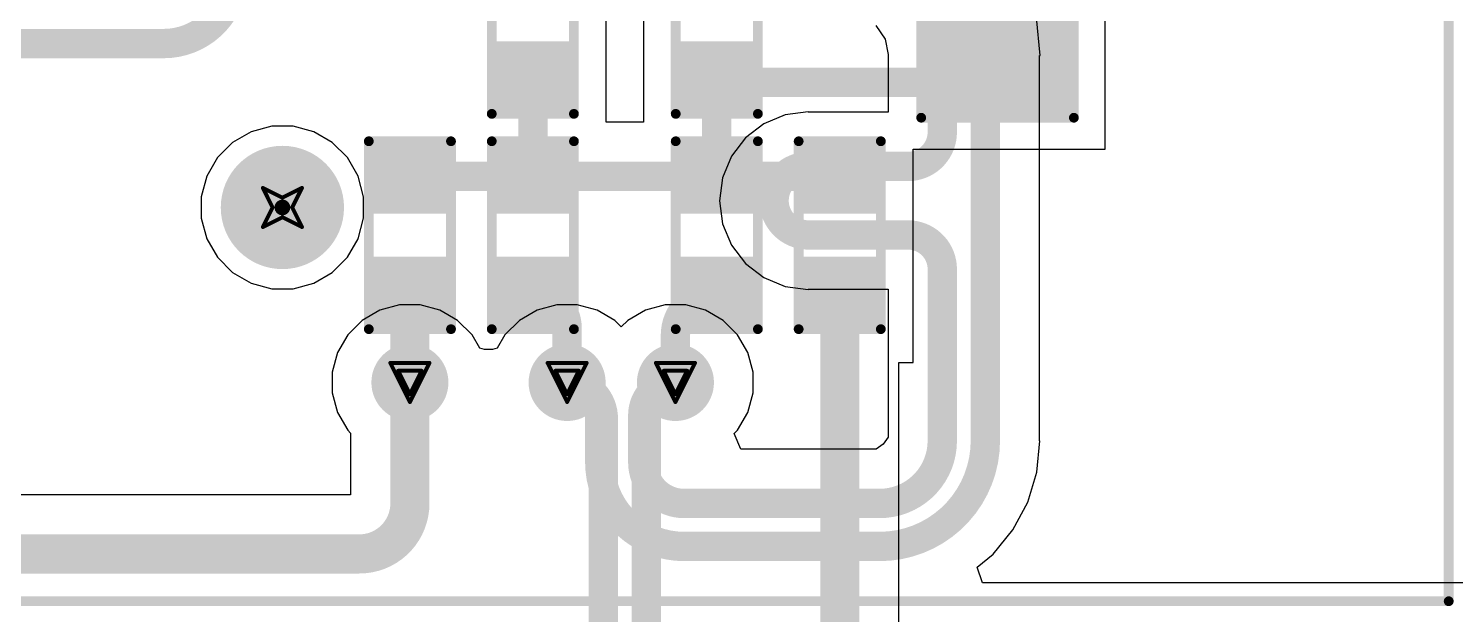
# Model space of a CAD drawing. Header units: inches. Extents: x 0 to 289, y 0 to 168.
# Drawn here: x 76.69 to 95.22, y 57.33 to 64.94 of the extents above; entities that cross this region are included whole.
import ezdxf

# ---------------------------------------------------------------- set-up
doc = ezdxf.new("R2010")
doc.units = ezdxf.units.IN
for name, color, linetype in [('Bottom Layer', 5, 'Continuous'), ('Bottom Overlay', 54, 'Continuous'), ('Bottom Paste', 16, 'Continuous'), ('Bottom Solder', 6, 'Continuous'), ('Drill Drawing', 1, 'Continuous'), ('Pad Holes', 156, 'Continuous'), ('Top Layer', 1, 'Continuous'), ('Top Overlay', 2, 'Continuous'), ('Top Solder', 216, 'Continuous'), ('Via Holes', 16, 'Continuous')]:
    doc.layers.add(name, color=color, linetype=linetype)

# ---------------------------------------------------------------- blocks, each defined once
blk = doc.blocks.new('R___0603_B_22')
at = {"layer": 'Bottom Layer'}
for points in [[(-1.143, -0.4445), (-1.143, 0.4445), (-0.381, 0.4445), (-0.381, -0.4445)], [(0.381, -0.4445), (0.381, 0.4445), (1.143, 0.4445), (1.143, -0.4445)]]:
    blk.add_hatch(color=5, dxfattribs=at).paths.add_polyline_path(points)
at = {"layer": 'Bottom Paste'}
for points in [[(-1.143, -0.4445), (-1.143, 0.4445), (-0.381, 0.4445), (-0.381, -0.4445)], [(0.381, -0.4445), (0.381, 0.4445), (1.143, 0.4445), (1.143, -0.4445)]]:
    blk.add_hatch(color=16, dxfattribs=at).paths.add_polyline_path(points)
at = {"layer": 'Bottom Solder'}
for points in [[(-1.2446, -0.5461), (-1.2446, 0.5461), (-0.2794, 0.5461), (-0.2794, -0.5461)], [(0.2794, -0.5461), (0.2794, 0.5461), (1.2446, 0.5461), (1.2446, -0.5461)]]:
    blk.add_hatch(color=6, dxfattribs=at).paths.add_polyline_path(points)
at = {"layer": 'Bottom Overlay'}
for points in [[(-1.2192, 0.5334, 0.127, 0.127, 0), (-1.2192, -0.5334, 0.127, 0.127, 0)], [(-1.2192, 0.5334, 0.127, 0.127, 0), (1.2192, 0.5334, 0.127, 0.127, 0)], [(1.2192, 0.5334, 0.127, 0.127, 0), (1.2192, -0.5334, 0.127, 0.127, 0)], [(-1.2192, -0.5334, 0.127, 0.127, 0), (1.2192, -0.5334, 0.127, 0.127, 0)]]:
    blk.add_lwpolyline(points, format="xyseb", dxfattribs=at)
for points in [[(-1.25095, 0.5334, 0.0635, 0.0635, 1), (-1.18745, 0.5334, 0.0635, 0.0635, 1)], [(-1.25095, 0.5334, 0.0635, 0.0635, 1), (-1.18745, 0.5334, 0.0635, 0.0635, 1)], [(1.18745, 0.5334, 0.0635, 0.0635, 1), (1.25095, 0.5334, 0.0635, 0.0635, 1)], [(1.18745, 0.5334, 0.0635, 0.0635, 1), (1.25095, 0.5334, 0.0635, 0.0635, 1)], [(-1.25095, -0.5334, 0.0635, 0.0635, 1), (-1.18745, -0.5334, 0.0635, 0.0635, 1)], [(-1.25095, -0.5334, 0.0635, 0.0635, 1), (-1.18745, -0.5334, 0.0635, 0.0635, 1)], [(1.18745, -0.5334, 0.0635, 0.0635, 1), (1.25095, -0.5334, 0.0635, 0.0635, 1)], [(1.18745, -0.5334, 0.0635, 0.0635, 1), (1.25095, -0.5334, 0.0635, 0.0635, 1)]]:
    blk.add_lwpolyline(points, format="xyseb", close=True, dxfattribs=at)
blk = doc.blocks.new('R___0603_B_23')
at = {"layer": 'Bottom Layer'}
for points in [[(-1.143, -0.4445), (-1.143, 0.4445), (-0.381, 0.4445), (-0.381, -0.4445)], [(0.381, -0.4445), (0.381, 0.4445), (1.143, 0.4445), (1.143, -0.4445)]]:
    blk.add_hatch(color=5, dxfattribs=at).paths.add_polyline_path(points)
at = {"layer": 'Bottom Paste'}
for points in [[(-1.143, -0.4445), (-1.143, 0.4445), (-0.381, 0.4445), (-0.381, -0.4445)], [(0.381, -0.4445), (0.381, 0.4445), (1.143, 0.4445), (1.143, -0.4445)]]:
    blk.add_hatch(color=16, dxfattribs=at).paths.add_polyline_path(points)
at = {"layer": 'Bottom Solder'}
for points in [[(-1.2446, -0.5461), (-1.2446, 0.5461), (-0.2794, 0.5461), (-0.2794, -0.5461)], [(0.2794, -0.5461), (0.2794, 0.5461), (1.2446, 0.5461), (1.2446, -0.5461)]]:
    blk.add_hatch(color=6, dxfattribs=at).paths.add_polyline_path(points)
at = {"layer": 'Bottom Overlay'}
for points in [[(-1.2192, -0.5334, 0.127, 0.127, 0), (-1.2192, 0.5334, 0.127, 0.127, 0)], [(1.2192, 0.5334, 0.127, 0.127, 0), (-1.2192, 0.5334, 0.127, 0.127, 0)], [(1.2192, -0.5334, 0.127, 0.127, 0), (1.2192, 0.5334, 0.127, 0.127, 0)], [(1.2192, -0.5334, 0.127, 0.127, 0), (-1.2192, -0.5334, 0.127, 0.127, 0)]]:
    blk.add_lwpolyline(points, format="xyseb", dxfattribs=at)
for points in [[(-1.25095, 0.5334, 0.0635, 0.0635, 1), (-1.18745, 0.5334, 0.0635, 0.0635, 1)], [(-1.25095, 0.5334, 0.0635, 0.0635, 1), (-1.18745, 0.5334, 0.0635, 0.0635, 1)], [(1.18745, 0.5334, 0.0635, 0.0635, 1), (1.25095, 0.5334, 0.0635, 0.0635, 1)], [(1.18745, 0.5334, 0.0635, 0.0635, 1), (1.25095, 0.5334, 0.0635, 0.0635, 1)], [(-1.25095, -0.5334, 0.0635, 0.0635, 1), (-1.18745, -0.5334, 0.0635, 0.0635, 1)], [(-1.25095, -0.5334, 0.0635, 0.0635, 1), (-1.18745, -0.5334, 0.0635, 0.0635, 1)], [(1.18745, -0.5334, 0.0635, 0.0635, 1), (1.25095, -0.5334, 0.0635, 0.0635, 1)], [(1.18745, -0.5334, 0.0635, 0.0635, 1), (1.25095, -0.5334, 0.0635, 0.0635, 1)]]:
    blk.add_lwpolyline(points, format="xyseb", close=True, dxfattribs=at)
blk = doc.blocks.new('R___0603_B_28')
at = {"layer": 'Bottom Layer'}
for points in [[(-1.143, -0.4445), (-1.143, 0.4445), (-0.381, 0.4445), (-0.381, -0.4445)], [(0.381, -0.4445), (0.381, 0.4445), (1.143, 0.4445), (1.143, -0.4445)]]:
    blk.add_hatch(color=5, dxfattribs=at).paths.add_polyline_path(points)
at = {"layer": 'Bottom Paste'}
for points in [[(-1.143, -0.4445), (-1.143, 0.4445), (-0.381, 0.4445), (-0.381, -0.4445)], [(0.381, -0.4445), (0.381, 0.4445), (1.143, 0.4445), (1.143, -0.4445)]]:
    blk.add_hatch(color=16, dxfattribs=at).paths.add_polyline_path(points)
at = {"layer": 'Bottom Solder'}
for points in [[(-1.2446, -0.5461), (-1.2446, 0.5461), (-0.2794, 0.5461), (-0.2794, -0.5461)], [(0.2794, -0.5461), (0.2794, 0.5461), (1.2446, 0.5461), (1.2446, -0.5461)]]:
    blk.add_hatch(color=6, dxfattribs=at).paths.add_polyline_path(points)
at = {"layer": 'Bottom Overlay'}
for points in [[(-1.2192, -0.5334, 0.127, 0.127, 0), (-1.2192, 0.5334, 0.127, 0.127, 0)], [(1.2192, 0.5334, 0.127, 0.127, 0), (-1.2192, 0.5334, 0.127, 0.127, 0)], [(1.2192, -0.5334, 0.127, 0.127, 0), (1.2192, 0.5334, 0.127, 0.127, 0)], [(1.2192, -0.5334, 0.127, 0.127, 0), (-1.2192, -0.5334, 0.127, 0.127, 0)]]:
    blk.add_lwpolyline(points, format="xyseb", dxfattribs=at)
for points in [[(-1.25095, 0.5334, 0.0635, 0.0635, 1), (-1.18745, 0.5334, 0.0635, 0.0635, 1)], [(-1.25095, 0.5334, 0.0635, 0.0635, 1), (-1.18745, 0.5334, 0.0635, 0.0635, 1)], [(1.18745, 0.5334, 0.0635, 0.0635, 1), (1.25095, 0.5334, 0.0635, 0.0635, 1)], [(1.18745, 0.5334, 0.0635, 0.0635, 1), (1.25095, 0.5334, 0.0635, 0.0635, 1)], [(-1.25095, -0.5334, 0.0635, 0.0635, 1), (-1.18745, -0.5334, 0.0635, 0.0635, 1)], [(-1.25095, -0.5334, 0.0635, 0.0635, 1), (-1.18745, -0.5334, 0.0635, 0.0635, 1)], [(1.18745, -0.5334, 0.0635, 0.0635, 1), (1.25095, -0.5334, 0.0635, 0.0635, 1)], [(1.18745, -0.5334, 0.0635, 0.0635, 1), (1.25095, -0.5334, 0.0635, 0.0635, 1)]]:
    blk.add_lwpolyline(points, format="xyseb", close=True, dxfattribs=at)
blk = doc.blocks.new('R___0603_B_40')
at = {"layer": 'Bottom Layer'}
for points in [[(-1.143, -0.4445), (-1.143, 0.4445), (-0.381, 0.4445), (-0.381, -0.4445)], [(0.381, -0.4445), (0.381, 0.4445), (1.143, 0.4445), (1.143, -0.4445)]]:
    blk.add_hatch(color=5, dxfattribs=at).paths.add_polyline_path(points)
at = {"layer": 'Bottom Paste'}
for points in [[(-1.143, -0.4445), (-1.143, 0.4445), (-0.381, 0.4445), (-0.381, -0.4445)], [(0.381, -0.4445), (0.381, 0.4445), (1.143, 0.4445), (1.143, -0.4445)]]:
    blk.add_hatch(color=16, dxfattribs=at).paths.add_polyline_path(points)
at = {"layer": 'Bottom Solder'}
for points in [[(-1.2446, -0.5461), (-1.2446, 0.5461), (-0.2794, 0.5461), (-0.2794, -0.5461)], [(0.2794, -0.5461), (0.2794, 0.5461), (1.2446, 0.5461), (1.2446, -0.5461)]]:
    blk.add_hatch(color=6, dxfattribs=at).paths.add_polyline_path(points)
at = {"layer": 'Bottom Overlay'}
for points in [[(1.2192, 0.5334, 0.127, 0.127, 0), (-1.2192, 0.5334, 0.127, 0.127, 0)], [(-1.2192, -0.5334, 0.127, 0.127, 0), (-1.2192, 0.5334, 0.127, 0.127, 0)], [(1.2192, -0.5334, 0.127, 0.127, 0), (1.2192, 0.5334, 0.127, 0.127, 0)], [(1.2192, -0.5334, 0.127, 0.127, 0), (-1.2192, -0.5334, 0.127, 0.127, 0)]]:
    blk.add_lwpolyline(points, format="xyseb", dxfattribs=at)
for points in [[(-1.25095, 0.5334, 0.0635, 0.0635, 1), (-1.18745, 0.5334, 0.0635, 0.0635, 1)], [(-1.25095, 0.5334, 0.0635, 0.0635, 1), (-1.18745, 0.5334, 0.0635, 0.0635, 1)], [(1.18745, 0.5334, 0.0635, 0.0635, 1), (1.25095, 0.5334, 0.0635, 0.0635, 1)], [(1.18745, 0.5334, 0.0635, 0.0635, 1), (1.25095, 0.5334, 0.0635, 0.0635, 1)], [(-1.25095, -0.5334, 0.0635, 0.0635, 1), (-1.18745, -0.5334, 0.0635, 0.0635, 1)], [(-1.25095, -0.5334, 0.0635, 0.0635, 1), (-1.18745, -0.5334, 0.0635, 0.0635, 1)], [(1.18745, -0.5334, 0.0635, 0.0635, 1), (1.25095, -0.5334, 0.0635, 0.0635, 1)], [(1.18745, -0.5334, 0.0635, 0.0635, 1), (1.25095, -0.5334, 0.0635, 0.0635, 1)]]:
    blk.add_lwpolyline(points, format="xyseb", close=True, dxfattribs=at)
blk = doc.blocks.new('R___0603_B_42')
at = {"layer": 'Bottom Layer'}
for points in [[(-1.143, -0.4445), (-1.143, 0.4445), (-0.381, 0.4445), (-0.381, -0.4445)], [(0.381, -0.4445), (0.381, 0.4445), (1.143, 0.4445), (1.143, -0.4445)]]:
    blk.add_hatch(color=5, dxfattribs=at).paths.add_polyline_path(points)
at = {"layer": 'Bottom Paste'}
for points in [[(-1.143, -0.4445), (-1.143, 0.4445), (-0.381, 0.4445), (-0.381, -0.4445)], [(0.381, -0.4445), (0.381, 0.4445), (1.143, 0.4445), (1.143, -0.4445)]]:
    blk.add_hatch(color=16, dxfattribs=at).paths.add_polyline_path(points)
at = {"layer": 'Bottom Solder'}
for points in [[(-1.2446, -0.5461), (-1.2446, 0.5461), (-0.2794, 0.5461), (-0.2794, -0.5461)], [(0.2794, -0.5461), (0.2794, 0.5461), (1.2446, 0.5461), (1.2446, -0.5461)]]:
    blk.add_hatch(color=6, dxfattribs=at).paths.add_polyline_path(points)
at = {"layer": 'Bottom Overlay'}
for points in [[(1.2192, 0.5334, 0.127, 0.127, 0), (-1.2192, 0.5334, 0.127, 0.127, 0)], [(-1.2192, -0.5334, 0.127, 0.127, 0), (-1.2192, 0.5334, 0.127, 0.127, 0)], [(1.2192, -0.5334, 0.127, 0.127, 0), (1.2192, 0.5334, 0.127, 0.127, 0)], [(1.2192, -0.5334, 0.127, 0.127, 0), (-1.2192, -0.5334, 0.127, 0.127, 0)]]:
    blk.add_lwpolyline(points, format="xyseb", dxfattribs=at)
for points in [[(-1.25095, 0.5334, 0.0635, 0.0635, 1), (-1.18745, 0.5334, 0.0635, 0.0635, 1)], [(-1.25095, 0.5334, 0.0635, 0.0635, 1), (-1.18745, 0.5334, 0.0635, 0.0635, 1)], [(1.18745, 0.5334, 0.0635, 0.0635, 1), (1.25095, 0.5334, 0.0635, 0.0635, 1)], [(1.18745, 0.5334, 0.0635, 0.0635, 1), (1.25095, 0.5334, 0.0635, 0.0635, 1)], [(-1.25095, -0.5334, 0.0635, 0.0635, 1), (-1.18745, -0.5334, 0.0635, 0.0635, 1)], [(-1.25095, -0.5334, 0.0635, 0.0635, 1), (-1.18745, -0.5334, 0.0635, 0.0635, 1)], [(1.18745, -0.5334, 0.0635, 0.0635, 1), (1.25095, -0.5334, 0.0635, 0.0635, 1)], [(1.18745, -0.5334, 0.0635, 0.0635, 1), (1.25095, -0.5334, 0.0635, 0.0635, 1)]]:
    blk.add_lwpolyline(points, format="xyseb", close=True, dxfattribs=at)
blk = doc.blocks.new('R___0603_B_45')
at = {"layer": 'Bottom Layer'}
for points in [[(-1.143, -0.4445), (-1.143, 0.4445), (-0.381, 0.4445), (-0.381, -0.4445)], [(0.381, -0.4445), (0.381, 0.4445), (1.143, 0.4445), (1.143, -0.4445)]]:
    blk.add_hatch(color=5, dxfattribs=at).paths.add_polyline_path(points)
at = {"layer": 'Bottom Paste'}
for points in [[(-1.143, -0.4445), (-1.143, 0.4445), (-0.381, 0.4445), (-0.381, -0.4445)], [(0.381, -0.4445), (0.381, 0.4445), (1.143, 0.4445), (1.143, -0.4445)]]:
    blk.add_hatch(color=16, dxfattribs=at).paths.add_polyline_path(points)
at = {"layer": 'Bottom Solder'}
for points in [[(-1.2446, -0.5461), (-1.2446, 0.5461), (-0.2794, 0.5461), (-0.2794, -0.5461)], [(0.2794, -0.5461), (0.2794, 0.5461), (1.2446, 0.5461), (1.2446, -0.5461)]]:
    blk.add_hatch(color=6, dxfattribs=at).paths.add_polyline_path(points)
at = {"layer": 'Bottom Overlay'}
for points in [[(1.2192, 0.5334, 0.127, 0.127, 0), (-1.2192, 0.5334, 0.127, 0.127, 0)], [(-1.2192, -0.5334, 0.127, 0.127, 0), (-1.2192, 0.5334, 0.127, 0.127, 0)], [(1.2192, -0.5334, 0.127, 0.127, 0), (1.2192, 0.5334, 0.127, 0.127, 0)], [(1.2192, -0.5334, 0.127, 0.127, 0), (-1.2192, -0.5334, 0.127, 0.127, 0)]]:
    blk.add_lwpolyline(points, format="xyseb", dxfattribs=at)
for points in [[(-1.25095, 0.5334, 0.0635, 0.0635, 1), (-1.18745, 0.5334, 0.0635, 0.0635, 1)], [(-1.25095, 0.5334, 0.0635, 0.0635, 1), (-1.18745, 0.5334, 0.0635, 0.0635, 1)], [(1.18745, 0.5334, 0.0635, 0.0635, 1), (1.25095, 0.5334, 0.0635, 0.0635, 1)], [(1.18745, 0.5334, 0.0635, 0.0635, 1), (1.25095, 0.5334, 0.0635, 0.0635, 1)], [(-1.25095, -0.5334, 0.0635, 0.0635, 1), (-1.18745, -0.5334, 0.0635, 0.0635, 1)], [(-1.25095, -0.5334, 0.0635, 0.0635, 1), (-1.18745, -0.5334, 0.0635, 0.0635, 1)], [(1.18745, -0.5334, 0.0635, 0.0635, 1), (1.25095, -0.5334, 0.0635, 0.0635, 1)], [(1.18745, -0.5334, 0.0635, 0.0635, 1), (1.25095, -0.5334, 0.0635, 0.0635, 1)]]:
    blk.add_lwpolyline(points, format="xyseb", close=True, dxfattribs=at)
blk = doc.blocks.new('NE8FBV_C5_LED_56')
at = {"layer": 'Bottom Solder'}
h = blk.add_hatch(color=6, dxfattribs=at)
edge = h.paths.add_edge_path()
edge.add_arc((-2.23, -11.52), 0.102, 0, 360)
at = {"layer": 'Pad Holes'}
h = blk.add_hatch(color=7, dxfattribs=at)
edge = h.paths.add_edge_path()
edge.add_arc((-2.23, -11.52), 0.8, 0, 360)
at = {"layer": 'Top Solder'}
h = blk.add_hatch(color=216, dxfattribs=at)
edge = h.paths.add_edge_path()
edge.add_arc((-2.23, -11.52), 0.102, 0, 360)
at = {"layer": 'Top Overlay'}
for points in [[(12.91, -16.63, 0.127, 0.127, 0), (12.91, 14.021, 0.127, 0.127, 0)], [(-12.19, -16.63, 0.127, 0.127, 0), (12.91, -16.63, 0.127, 0.127, 0)]]:
    blk.add_lwpolyline(points, format="xyseb", dxfattribs=at)
blk.add_lwpolyline([(12.878, -16.63, 0.0635, 0.0635, 1), (12.942, -16.63, 0.0635, 0.0635, 1)], format="xyseb", close=True, dxfattribs=at)
blk.add_lwpolyline([(12.878, -16.63, 0.0635, 0.0635, 1), (12.942, -16.63, 0.0635, 0.0635, 1)], format="xyseb", close=True, dxfattribs=at)
blk = doc.blocks.new('C___1206_B_62')
at = {"layer": 'Bottom Layer'}
for points in [[(-2.032, 0.889), (-0.508, 0.889), (-0.508, -0.889), (-2.032, -0.889)], [(0.508, 0.889), (2.032, 0.889), (2.032, -0.889), (0.508, -0.889)]]:
    blk.add_hatch(color=5, dxfattribs=at).paths.add_polyline_path(points)
at = {"layer": 'Bottom Paste'}
for points in [[(-2.032, 0.889), (-0.508, 0.889), (-0.508, -0.889), (-2.032, -0.889)], [(0.508, 0.889), (2.032, 0.889), (2.032, -0.889), (0.508, -0.889)]]:
    blk.add_hatch(color=16, dxfattribs=at).paths.add_polyline_path(points)
at = {"layer": 'Bottom Solder'}
for points in [[(-2.134, 0.991), (-0.406, 0.991), (-0.406, -0.991), (-2.134, -0.991)], [(0.406, 0.991), (2.134, 0.991), (2.134, -0.991), (0.406, -0.991)]]:
    blk.add_hatch(color=6, dxfattribs=at).paths.add_polyline_path(points)
at = {"layer": 'Bottom Overlay'}
for points in [[(-0.61, 0.991, 0.127, 0.127, 0), (-2.134, 0.991, 0.127, 0.127, 0)], [(-2.134, -0.991, 0.127, 0.127, 0), (-2.134, 0.991, 0.127, 0.127, 0)], [(2.134, 0.991, 0.127, 0.127, 0), (0.61, 0.991, 0.127, 0.127, 0)], [(2.134, -0.991, 0.127, 0.127, 0), (2.134, 0.991, 0.127, 0.127, 0)], [(-0.61, -0.991, 0.127, 0.127, 0), (-2.134, -0.991, 0.127, 0.127, 0)], [(2.134, -0.991, 0.127, 0.127, 0), (0.61, -0.991, 0.127, 0.127, 0)]]:
    blk.add_lwpolyline(points, format="xyseb", dxfattribs=at)
for points in [[(-2.165, 0.991, 0.0635, 0.0635, 1), (-2.102, 0.991, 0.0635, 0.0635, 1)], [(-2.165, 0.991, 0.0635, 0.0635, 1), (-2.102, 0.991, 0.0635, 0.0635, 1)], [(-0.641, 0.991, 0.0635, 0.0635, 1), (-0.578, 0.991, 0.0635, 0.0635, 1)], [(0.578, 0.991, 0.0635, 0.0635, 1), (0.641, 0.991, 0.0635, 0.0635, 1)], [(2.102, 0.991, 0.0635, 0.0635, 1), (2.165, 0.991, 0.0635, 0.0635, 1)], [(2.102, 0.991, 0.0635, 0.0635, 1), (2.165, 0.991, 0.0635, 0.0635, 1)], [(-2.165, -0.991, 0.0635, 0.0635, 1), (-2.102, -0.991, 0.0635, 0.0635, 1)], [(-2.165, -0.991, 0.0635, 0.0635, 1), (-2.102, -0.991, 0.0635, 0.0635, 1)], [(-0.641, -0.991, 0.0635, 0.0635, 1), (-0.578, -0.991, 0.0635, 0.0635, 1)], [(0.578, -0.991, 0.0635, 0.0635, 1), (0.641, -0.991, 0.0635, 0.0635, 1)], [(2.102, -0.991, 0.0635, 0.0635, 1), (2.165, -0.991, 0.0635, 0.0635, 1)], [(2.102, -0.991, 0.0635, 0.0635, 1), (2.165, -0.991, 0.0635, 0.0635, 1)]]:
    blk.add_lwpolyline(points, format="xyseb", close=True, dxfattribs=at)

msp = doc.modelspace()

# ---------------------------------------------------------------- hatches: boundary and pattern name
at = {"layer": 'Bottom Layer'}
h = msp.add_hatch(color=5, dxfattribs=at)
edge = h.paths.add_edge_path()
edge.add_arc((81.645, 60.344), 0.5, 0, 360)
h = msp.add_hatch(color=5, dxfattribs=at)
edge = h.paths.add_edge_path()
edge.add_arc((83.686, 60.344), 0.5, 0, 360)
h = msp.add_hatch(color=5, dxfattribs=at)
edge = h.paths.add_edge_path()
edge.add_arc((85.092, 60.344), 0.5, 0, 360)
at = {"layer": 'Top Layer'}
h = msp.add_hatch(color=1, dxfattribs=at)
edge = h.paths.add_edge_path()
edge.add_arc((81.645, 60.344), 0.5, 0, 360)
h = msp.add_hatch(color=1, dxfattribs=at)
edge = h.paths.add_edge_path()
edge.add_arc((83.686, 60.344), 0.5, 0, 360)
h = msp.add_hatch(color=1, dxfattribs=at)
edge = h.paths.add_edge_path()
edge.add_arc((85.092, 60.344), 0.5, 0, 360)
at = {"layer": 'Via Holes'}
h = msp.add_hatch(color=7, dxfattribs=at)
edge = h.paths.add_edge_path()
edge.add_arc((81.645, 60.344), 0.3, 0, 360)
h = msp.add_hatch(color=7, dxfattribs=at)
edge = h.paths.add_edge_path()
edge.add_arc((83.686, 60.344), 0.3, 0, 360)
h = msp.add_hatch(color=7, dxfattribs=at)
edge = h.paths.add_edge_path()
edge.add_arc((85.092, 60.344), 0.3, 0, 360)

# ---------------------------------------------------------------- linework, layer by layer
at = {"layer": 'Bottom Layer'}
for p, q in [((84.194, 64.922), (84.194, 66.218)), ((84.676, 66.218), (84.676, 64.922)), ((90.67, 63.373), (90.67, 65.913)), ((84.194, 63.722), (84.194, 64.922)), ((84.676, 64.922), (84.676, 63.722)), ((84.676, 63.722), (84.194, 63.722)), ((88.177, 62.128), (88.177, 63.373)), ((88.177, 63.373), (90.67, 63.373)), ((88.177, 60.604), (88.177, 62.128)), ((87.994, 54), (87.994, 60.604)), ((87.994, 60.604), (88.177, 60.604))]:
    msp.add_line(p, q, dxfattribs=at)
for points in [[(79.355, 65.647, 0.381, 0.381, -0.414214), (78.45, 64.742, 0.381, 0.381, 0)], [(64.114, 64.742, 0.381, 0.381, 0), (78.45, 64.742, 0.381, 0.381, 0)], [(88.773, 64.643, 0.381, 0.381, -0.414214), (88.367, 64.237, 0.381, 0.381, 0)], [(83.241, 63.017, 0.381, 0.381, 0), (83.241, 64.237, 0.381, 0.381, 0)], [(85.629, 64.237, 0.381, 0.381, 0), (88.367, 64.237, 0.381, 0.381, 0)], [(85.629, 63.017, 0.381, 0.381, 0), (85.629, 64.237, 0.381, 0.381, 0)], [(81.895, 63.017, 0.381, 0.381, 0), (83.241, 63.017, 0.381, 0.381, 0)], [(83.241, 63.017, 0.381, 0.381, 0), (85.629, 63.017, 0.381, 0.381, 0)], [(85.629, 63.017, 0.381, 0.381, 0), (86.975, 63.017, 0.381, 0.381, 0)], [(81.645, 60.344, 0.508, 0.508, 0), (81.645, 61.493, 0.508, 0.508, 0)], [(83.241, 61.493, 0.381, 0.381, -0.038909), (83.31, 61.488, 0.381, 0.381, 0)], [(85.092, 60.957, 0.381, 0.381, -0.414214), (85.629, 61.493, 0.381, 0.381, 0)], [(87.225, 54, 0.508, 0.508, 0), (87.225, 61.493, 0.508, 0.508, 0)], [(83.31, 61.488, 0.381, 0.381, -0.369352), (83.686, 61.049, 0.381, 0.381, 0)], [(83.686, 60.344, 0.381, 0.381, 0), (83.686, 61.049, 0.381, 0.381, 0)], [(85.092, 60.344, 0.381, 0.381, 0), (85.092, 60.957, 0.381, 0.381, 0)], [(83.686, 60.344, 0.381, 0.381, -0.414214), (84.156, 59.874, 0.381, 0.381, 0)], [(84.714, 59.966, 0.381, 0.381, -0.414214), (85.092, 60.344, 0.381, 0.381, 0)], [(84.156, 55.417, 0.381, 0.381, 0), (84.156, 59.874, 0.381, 0.381, 0)], [(84.714, 55.402, 0.381, 0.381, 0), (84.714, 59.966, 0.381, 0.381, 0)]]:
    msp.add_lwpolyline(points, format="xyseb", dxfattribs=at)
for points in [[(78.354, 64.742, 0.191, 0.191, 1), (78.545, 64.742, 0.191, 0.191, 1)], [(78.354, 64.742, 0.191, 0.191, 1), (78.545, 64.742, 0.191, 0.191, 1)], [(88.678, 64.643, 0.191, 0.191, 1), (88.868, 64.643, 0.191, 0.191, 1)], [(83.146, 64.237, 0.191, 0.191, 1), (83.336, 64.237, 0.191, 0.191, 1)], [(85.534, 64.237, 0.191, 0.191, 1), (85.724, 64.237, 0.191, 0.191, 1)], [(85.534, 64.237, 0.191, 0.191, 1), (85.724, 64.237, 0.191, 0.191, 1)], [(88.271, 64.237, 0.191, 0.191, 1), (88.462, 64.237, 0.191, 0.191, 1)], [(88.271, 64.237, 0.191, 0.191, 1), (88.462, 64.237, 0.191, 0.191, 1)], [(81.8, 63.017, 0.191, 0.191, 1), (81.99, 63.017, 0.191, 0.191, 1)], [(83.146, 63.017, 0.191, 0.191, 1), (83.336, 63.017, 0.191, 0.191, 1)], [(83.146, 63.017, 0.191, 0.191, 1), (83.336, 63.017, 0.191, 0.191, 1)], [(83.146, 63.017, 0.191, 0.191, 1), (83.336, 63.017, 0.191, 0.191, 1)], [(85.534, 63.017, 0.191, 0.191, 1), (85.724, 63.017, 0.191, 0.191, 1)], [(85.534, 63.017, 0.191, 0.191, 1), (85.724, 63.017, 0.191, 0.191, 1)], [(85.534, 63.017, 0.191, 0.191, 1), (85.724, 63.017, 0.191, 0.191, 1)], [(86.88, 63.017, 0.191, 0.191, 1), (87.07, 63.017, 0.191, 0.191, 1)], [(81.518, 61.493, 0.254, 0.254, 1), (81.772, 61.493, 0.254, 0.254, 1)], [(83.146, 61.493, 0.191, 0.191, 1), (83.336, 61.493, 0.191, 0.191, 1)], [(85.534, 61.493, 0.191, 0.191, 1), (85.724, 61.493, 0.191, 0.191, 1)], [(87.098, 61.493, 0.254, 0.254, 1), (87.352, 61.493, 0.254, 0.254, 1)], [(83.215, 61.488, 0.191, 0.191, 1), (83.405, 61.488, 0.191, 0.191, 1)], [(83.215, 61.488, 0.191, 0.191, 1), (83.405, 61.488, 0.191, 0.191, 1)], [(83.59, 61.049, 0.191, 0.191, 1), (83.781, 61.049, 0.191, 0.191, 1)], [(83.59, 61.049, 0.191, 0.191, 1), (83.781, 61.049, 0.191, 0.191, 1)], [(84.997, 60.957, 0.191, 0.191, 1), (85.187, 60.957, 0.191, 0.191, 1)], [(84.997, 60.957, 0.191, 0.191, 1), (85.187, 60.957, 0.191, 0.191, 1)], [(81.518, 60.344, 0.254, 0.254, 1), (81.772, 60.344, 0.254, 0.254, 1)], [(83.59, 60.344, 0.191, 0.191, 1), (83.781, 60.344, 0.191, 0.191, 1)], [(83.59, 60.344, 0.191, 0.191, 1), (83.781, 60.344, 0.191, 0.191, 1)], [(84.997, 60.344, 0.191, 0.191, 1), (85.187, 60.344, 0.191, 0.191, 1)], [(84.997, 60.344, 0.191, 0.191, 1), (85.187, 60.344, 0.191, 0.191, 1)], [(84.06, 59.874, 0.191, 0.191, 1), (84.251, 59.874, 0.191, 0.191, 1)], [(84.06, 59.874, 0.191, 0.191, 1), (84.251, 59.874, 0.191, 0.191, 1)], [(84.619, 59.966, 0.191, 0.191, 1), (84.81, 59.966, 0.191, 0.191, 1)], [(84.619, 59.966, 0.191, 0.191, 1), (84.81, 59.966, 0.191, 0.191, 1)]]:
    msp.add_lwpolyline(points, format="xyseb", close=True, dxfattribs=at)
at = {"layer": 'Drill Drawing'}
for points in [[(79.736, 62.869, 0.0508, 0.0508, 0), (79.99, 62.742, 0.0508, 0.0508, 0)], [(79.736, 62.869, 0.0508, 0.0508, 0), (79.863, 62.615, 0.0508, 0.0508, 0)], [(79.99, 62.742, 0.0508, 0.0508, 0), (80.244, 62.869, 0.0508, 0.0508, 0)], [(80.117, 62.615, 0.0508, 0.0508, 0), (80.244, 62.869, 0.0508, 0.0508, 0)], [(79.736, 62.361, 0.0508, 0.0508, 0), (79.863, 62.615, 0.0508, 0.0508, 0)], [(80.117, 62.615, 0.0508, 0.0508, 0), (80.244, 62.361, 0.0508, 0.0508, 0)], [(79.736, 62.361, 0.0508, 0.0508, 0), (79.99, 62.488, 0.0508, 0.0508, 0)], [(79.99, 62.488, 0.0508, 0.0508, 0), (80.244, 62.361, 0.0508, 0.0508, 0)], [(81.391, 60.598, 0.0508, 0.0508, 0), (81.899, 60.598, 0.0508, 0.0508, 0)], [(81.391, 60.598, 0.0508, 0.0508, 0), (81.645, 60.09, 0.0508, 0.0508, 0)], [(81.645, 60.09, 0.0508, 0.0508, 0), (81.899, 60.598, 0.0508, 0.0508, 0)], [(83.432, 60.598, 0.0508, 0.0508, 0), (83.94, 60.598, 0.0508, 0.0508, 0)], [(83.432, 60.598, 0.0508, 0.0508, 0), (83.686, 60.09, 0.0508, 0.0508, 0)], [(83.686, 60.09, 0.0508, 0.0508, 0), (83.94, 60.598, 0.0508, 0.0508, 0)], [(84.838, 60.598, 0.0508, 0.0508, 0), (85.346, 60.598, 0.0508, 0.0508, 0)], [(84.838, 60.598, 0.0508, 0.0508, 0), (85.092, 60.09, 0.0508, 0.0508, 0)], [(85.092, 60.09, 0.0508, 0.0508, 0), (85.346, 60.598, 0.0508, 0.0508, 0)], [(81.493, 60.496, 0.0508, 0.0508, 0), (81.797, 60.496, 0.0508, 0.0508, 0)], [(81.493, 60.496, 0.0508, 0.0508, 0), (81.645, 60.191, 0.0508, 0.0508, 0)], [(81.645, 60.191, 0.0508, 0.0508, 0), (81.797, 60.496, 0.0508, 0.0508, 0)], [(83.533, 60.496, 0.0508, 0.0508, 0), (83.838, 60.496, 0.0508, 0.0508, 0)], [(83.533, 60.496, 0.0508, 0.0508, 0), (83.686, 60.191, 0.0508, 0.0508, 0)], [(83.686, 60.191, 0.0508, 0.0508, 0), (83.838, 60.496, 0.0508, 0.0508, 0)], [(84.94, 60.496, 0.0508, 0.0508, 0), (85.245, 60.496, 0.0508, 0.0508, 0)], [(84.94, 60.496, 0.0508, 0.0508, 0), (85.092, 60.191, 0.0508, 0.0508, 0)], [(85.092, 60.191, 0.0508, 0.0508, 0), (85.245, 60.496, 0.0508, 0.0508, 0)]]:
    msp.add_lwpolyline(points, format="xyseb", dxfattribs=at)
for points in [[(79.723, 62.869, 0.0254, 0.0254, 1), (79.749, 62.869, 0.0254, 0.0254, 1)], [(79.723, 62.869, 0.0254, 0.0254, 1), (79.749, 62.869, 0.0254, 0.0254, 1)], [(80.231, 62.869, 0.0254, 0.0254, 1), (80.257, 62.869, 0.0254, 0.0254, 1)], [(80.231, 62.869, 0.0254, 0.0254, 1), (80.257, 62.869, 0.0254, 0.0254, 1)], [(79.85, 62.615, 0.0254, 0.0254, 1), (79.876, 62.615, 0.0254, 0.0254, 1)], [(79.85, 62.615, 0.0254, 0.0254, 1), (79.876, 62.615, 0.0254, 0.0254, 1)], [(79.977, 62.742, 0.0254, 0.0254, 1), (80.003, 62.742, 0.0254, 0.0254, 1)], [(79.977, 62.742, 0.0254, 0.0254, 1), (80.003, 62.742, 0.0254, 0.0254, 1)], [(80.104, 62.615, 0.0254, 0.0254, 1), (80.13, 62.615, 0.0254, 0.0254, 1)], [(80.104, 62.615, 0.0254, 0.0254, 1), (80.13, 62.615, 0.0254, 0.0254, 1)], [(79.977, 62.488, 0.0254, 0.0254, 1), (80.003, 62.488, 0.0254, 0.0254, 1)], [(79.977, 62.488, 0.0254, 0.0254, 1), (80.003, 62.488, 0.0254, 0.0254, 1)], [(79.723, 62.361, 0.0254, 0.0254, 1), (79.749, 62.361, 0.0254, 0.0254, 1)], [(79.723, 62.361, 0.0254, 0.0254, 1), (79.749, 62.361, 0.0254, 0.0254, 1)], [(80.231, 62.361, 0.0254, 0.0254, 1), (80.257, 62.361, 0.0254, 0.0254, 1)], [(80.231, 62.361, 0.0254, 0.0254, 1), (80.257, 62.361, 0.0254, 0.0254, 1)], [(81.378, 60.598, 0.0254, 0.0254, 1), (81.404, 60.598, 0.0254, 0.0254, 1)], [(81.378, 60.598, 0.0254, 0.0254, 1), (81.404, 60.598, 0.0254, 0.0254, 1)], [(81.886, 60.598, 0.0254, 0.0254, 1), (81.912, 60.598, 0.0254, 0.0254, 1)], [(81.886, 60.598, 0.0254, 0.0254, 1), (81.912, 60.598, 0.0254, 0.0254, 1)], [(83.419, 60.598, 0.0254, 0.0254, 1), (83.444, 60.598, 0.0254, 0.0254, 1)], [(83.419, 60.598, 0.0254, 0.0254, 1), (83.444, 60.598, 0.0254, 0.0254, 1)], [(83.927, 60.598, 0.0254, 0.0254, 1), (83.952, 60.598, 0.0254, 0.0254, 1)], [(83.927, 60.598, 0.0254, 0.0254, 1), (83.952, 60.598, 0.0254, 0.0254, 1)], [(84.825, 60.598, 0.0254, 0.0254, 1), (84.851, 60.598, 0.0254, 0.0254, 1)], [(84.825, 60.598, 0.0254, 0.0254, 1), (84.851, 60.598, 0.0254, 0.0254, 1)], [(85.333, 60.598, 0.0254, 0.0254, 1), (85.359, 60.598, 0.0254, 0.0254, 1)], [(85.333, 60.598, 0.0254, 0.0254, 1), (85.359, 60.598, 0.0254, 0.0254, 1)], [(81.48, 60.496, 0.0254, 0.0254, 1), (81.505, 60.496, 0.0254, 0.0254, 1)], [(81.48, 60.496, 0.0254, 0.0254, 1), (81.505, 60.496, 0.0254, 0.0254, 1)], [(81.785, 60.496, 0.0254, 0.0254, 1), (81.81, 60.496, 0.0254, 0.0254, 1)], [(81.785, 60.496, 0.0254, 0.0254, 1), (81.81, 60.496, 0.0254, 0.0254, 1)], [(83.521, 60.496, 0.0254, 0.0254, 1), (83.546, 60.496, 0.0254, 0.0254, 1)], [(83.521, 60.496, 0.0254, 0.0254, 1), (83.546, 60.496, 0.0254, 0.0254, 1)], [(83.825, 60.496, 0.0254, 0.0254, 1), (83.851, 60.496, 0.0254, 0.0254, 1)], [(83.825, 60.496, 0.0254, 0.0254, 1), (83.851, 60.496, 0.0254, 0.0254, 1)], [(84.927, 60.496, 0.0254, 0.0254, 1), (84.952, 60.496, 0.0254, 0.0254, 1)], [(84.927, 60.496, 0.0254, 0.0254, 1), (84.952, 60.496, 0.0254, 0.0254, 1)], [(85.232, 60.496, 0.0254, 0.0254, 1), (85.257, 60.496, 0.0254, 0.0254, 1)], [(85.232, 60.496, 0.0254, 0.0254, 1), (85.257, 60.496, 0.0254, 0.0254, 1)], [(81.632, 60.191, 0.0254, 0.0254, 1), (81.658, 60.191, 0.0254, 0.0254, 1)], [(81.632, 60.191, 0.0254, 0.0254, 1), (81.658, 60.191, 0.0254, 0.0254, 1)], [(83.673, 60.191, 0.0254, 0.0254, 1), (83.698, 60.191, 0.0254, 0.0254, 1)], [(83.673, 60.191, 0.0254, 0.0254, 1), (83.698, 60.191, 0.0254, 0.0254, 1)], [(85.079, 60.191, 0.0254, 0.0254, 1), (85.105, 60.191, 0.0254, 0.0254, 1)], [(85.079, 60.191, 0.0254, 0.0254, 1), (85.105, 60.191, 0.0254, 0.0254, 1)], [(81.632, 60.09, 0.0254, 0.0254, 1), (81.658, 60.09, 0.0254, 0.0254, 1)], [(81.632, 60.09, 0.0254, 0.0254, 1), (81.658, 60.09, 0.0254, 0.0254, 1)], [(83.673, 60.09, 0.0254, 0.0254, 1), (83.698, 60.09, 0.0254, 0.0254, 1)], [(83.673, 60.09, 0.0254, 0.0254, 1), (83.698, 60.09, 0.0254, 0.0254, 1)], [(85.079, 60.09, 0.0254, 0.0254, 1), (85.105, 60.09, 0.0254, 0.0254, 1)], [(85.079, 60.09, 0.0254, 0.0254, 1), (85.105, 60.09, 0.0254, 0.0254, 1)]]:
    msp.add_lwpolyline(points, format="xyseb", close=True, dxfattribs=at)
at = {"layer": 'Top Layer'}
for p, q in [((89.826, 64.587), (89.777, 65.078)), ((87.695, 64.975), (87.814, 64.797)), ((87.814, 64.797), (87.853, 64.599)), ((87.853, 64.599), (87.852, 64.587)), ((87.852, 64.587), (87.852, 63.852)), ((89.82, 59.587), (89.82, 64.587)), ((89.82, 64.587), (89.826, 64.587)), ((86.518, 63.816), (86.24, 63.701)), ((86.817, 63.856), (86.518, 63.816)), ((86.817, 63.852), (86.817, 63.856)), ((87.852, 63.852), (86.817, 63.852)), ((79.583, 63.597), (79.343, 63.458)), ((79.851, 63.669), (79.583, 63.597)), ((80.129, 63.669), (79.851, 63.669)), ((80.397, 63.597), (80.129, 63.669)), ((80.637, 63.458), (80.397, 63.597)), ((86.24, 63.701), (86.001, 63.518)), ((79.343, 63.458), (79.147, 63.262)), ((80.833, 63.262), (80.637, 63.458)), ((86.001, 63.518), (85.818, 63.279)), ((79.147, 63.262), (79.008, 63.022)), ((80.972, 63.022), (80.833, 63.262)), ((85.818, 63.279), (85.703, 63.001)), ((79.008, 63.022), (78.936, 62.754)), ((81.044, 62.754), (80.972, 63.022)), ((85.703, 63.001), (85.664, 62.703)), ((78.936, 62.754), (78.936, 62.476)), ((81.044, 62.476), (81.044, 62.754)), ((85.664, 62.703), (85.703, 62.404)), ((78.936, 62.476), (79.008, 62.208)), ((80.972, 62.208), (81.044, 62.476)), ((85.703, 62.404), (85.818, 62.126)), ((79.008, 62.208), (79.147, 61.968)), ((80.833, 61.968), (80.972, 62.208)), ((85.818, 62.126), (86.001, 61.888)), ((79.147, 61.968), (79.343, 61.772)), ((80.637, 61.772), (80.833, 61.968)), ((86.001, 61.888), (86.24, 61.704)), ((79.343, 61.772), (79.583, 61.633)), ((80.397, 61.633), (80.637, 61.772)), ((86.24, 61.704), (86.518, 61.589)), ((79.583, 61.633), (79.851, 61.561)), ((79.851, 61.561), (80.129, 61.561)), ((80.129, 61.561), (80.397, 61.633)), ((86.518, 61.589), (86.817, 61.55)), ((86.817, 61.55), (86.817, 61.554)), ((86.817, 61.554), (87.852, 61.554)), ((87.852, 61.554), (87.852, 60.964)), ((81.512, 61.352), (81.256, 61.283)), ((81.778, 61.352), (81.512, 61.352)), ((82.034, 61.283), (81.778, 61.352)), ((83.553, 61.352), (83.297, 61.283)), ((83.818, 61.352), (83.553, 61.352)), ((84.075, 61.283), (83.818, 61.352)), ((84.959, 61.352), (84.703, 61.283)), ((85.225, 61.352), (84.959, 61.352)), ((85.481, 61.283), (85.225, 61.352)), ((81.026, 61.15), (80.838, 60.962)), ((81.256, 61.283), (81.026, 61.15)), ((82.264, 61.15), (82.034, 61.283)), ((82.452, 60.962), (82.264, 61.15)), ((83.067, 61.15), (82.879, 60.962)), ((83.297, 61.283), (83.067, 61.15)), ((84.305, 61.15), (84.075, 61.283)), ((84.389, 61.066), (84.305, 61.15)), ((84.473, 61.15), (84.389, 61.066)), ((84.703, 61.283), (84.473, 61.15)), ((85.711, 61.15), (85.481, 61.283)), ((85.899, 60.962), (85.711, 61.15)), ((80.838, 60.962), (80.706, 60.733)), ((82.552, 60.788), (82.452, 60.962)), ((82.879, 60.962), (82.778, 60.788)), ((86.031, 60.733), (85.899, 60.962)), ((87.852, 60.964), (87.852, 59.635)), ((82.612, 60.771), (82.552, 60.788)), ((82.719, 60.771), (82.612, 60.771)), ((82.778, 60.788), (82.719, 60.771)), ((80.706, 60.733), (80.637, 60.476)), ((86.1, 60.476), (86.031, 60.733)), ((80.637, 60.476), (80.637, 60.211)), ((86.1, 60.211), (86.1, 60.476)), ((80.637, 60.211), (80.706, 59.954)), ((86.031, 59.954), (86.1, 60.211)), ((80.706, 59.954), (80.838, 59.725)), ((85.899, 59.725), (86.031, 59.954)), ((80.838, 59.725), (80.876, 59.687)), ((80.876, 59.687), (80.876, 58.887)), ((85.856, 59.682), (85.899, 59.725)), ((85.941, 59.479), (85.856, 59.682)), ((87.696, 59.479), (85.941, 59.479)), ((87.788, 59.543), (87.696, 59.479)), ((87.852, 59.635), (87.788, 59.543)), ((89.784, 59.181), (89.824, 59.587)), ((89.824, 59.587), (89.82, 59.587)), ((89.665, 58.791), (89.784, 59.181)), ((80.876, 58.887), (70.03, 58.887)), ((89.473, 58.431), (89.665, 58.791)), ((89.215, 58.116), (89.473, 58.431)), ((89.007, 57.946), (89.215, 58.116)), ((89.079, 57.743), (89.007, 57.946)), ((97.392, 57.743), (89.079, 57.743))]:
    msp.add_line(p, q, dxfattribs=at)
for points in [[(87.306, 66.396, 0.381, 0.381, -0.414214), (89.115, 64.587, 0.381, 0.381, 0)], [(87.306, 65.837, 0.381, 0.381, -0.414214), (88.556, 64.587, 0.381, 0.381, 0)], [(88.554, 64.671, 0.381, 0.381, -0.016898), (88.556, 64.587, 0.381, 0.381, 0)], [(88.556, 63.592, 0.381, 0.381, 0), (88.556, 64.587, 0.381, 0.381, 0)], [(89.115, 59.587, 0.381, 0.381, 0), (89.115, 64.587, 0.381, 0.381, 0)], [(88.556, 63.592, 0.381, 0.381, -0.414214), (88.112, 63.147, 0.381, 0.381, 0)], [(86.817, 62.258, 0.381, 0.381, -1), (86.817, 63.147, 0.381, 0.381, 0)], [(86.817, 63.147, 0.381, 0.381, 0), (88.112, 63.147, 0.381, 0.381, 0)], [(86.817, 62.258, 0.381, 0.381, 0), (88.112, 62.258, 0.381, 0.381, 0)], [(88.112, 62.258, 0.381, 0.381, -0.414214), (88.556, 61.814, 0.381, 0.381, 0)], [(88.556, 60.964, 0.381, 0.381, 0), (88.556, 61.814, 0.381, 0.381, 0)], [(88.556, 59.587, 0.381, 0.381, 0), (88.556, 60.964, 0.381, 0.381, 0)], [(81.645, 58.774, 0.508, 0.508, 0), (81.645, 60.344, 0.508, 0.508, 0)], [(83.686, 60.344, 0.381, 0.381, -0.414214), (84.11, 59.92, 0.381, 0.381, 0)], [(84.668, 59.92, 0.381, 0.381, -0.414214), (85.092, 60.344, 0.381, 0.381, 0)], [(84.11, 59.309, 0.381, 0.381, 0), (84.11, 59.92, 0.381, 0.381, 0)], [(84.668, 59.309, 0.381, 0.381, 0), (84.668, 59.92, 0.381, 0.381, 0)], [(88.556, 59.587, 0.381, 0.381, -0.414214), (87.744, 58.774, 0.381, 0.381, 0)], [(89.115, 59.587, 0.381, 0.381, -0.414214), (87.744, 58.216, 0.381, 0.381, 0)], [(85.203, 58.216, 0.381, 0.381, -0.414214), (84.11, 59.309, 0.381, 0.381, 0)], [(85.203, 58.774, 0.381, 0.381, -0.414214), (84.668, 59.309, 0.381, 0.381, 0)], [(81.645, 58.774, 0.508, 0.508, -0.414214), (80.989, 58.119, 0.508, 0.508, 0)], [(85.203, 58.774, 0.381, 0.381, 0), (87.744, 58.774, 0.381, 0.381, 0)], [(70.03, 58.119, 0.508, 0.508, 0), (80.989, 58.119, 0.508, 0.508, 0)], [(85.203, 58.216, 0.381, 0.381, 0), (87.744, 58.216, 0.381, 0.381, 0)]]:
    msp.add_lwpolyline(points, format="xyseb", dxfattribs=at)
for points in [[(88.458, 64.671, 0.191, 0.191, 1), (88.649, 64.671, 0.191, 0.191, 1)], [(88.461, 64.587, 0.191, 0.191, 1), (88.652, 64.587, 0.191, 0.191, 1)], [(88.461, 64.587, 0.191, 0.191, 1), (88.652, 64.587, 0.191, 0.191, 1)], [(88.461, 64.587, 0.191, 0.191, 1), (88.652, 64.587, 0.191, 0.191, 1)], [(89.02, 64.587, 0.191, 0.191, 1), (89.21, 64.587, 0.191, 0.191, 1)], [(89.02, 64.587, 0.191, 0.191, 1), (89.21, 64.587, 0.191, 0.191, 1)], [(88.461, 63.592, 0.191, 0.191, 1), (88.652, 63.592, 0.191, 0.191, 1)], [(88.461, 63.592, 0.191, 0.191, 1), (88.652, 63.592, 0.191, 0.191, 1)], [(86.721, 63.147, 0.191, 0.191, 1), (86.912, 63.147, 0.191, 0.191, 1)], [(86.721, 63.147, 0.191, 0.191, 1), (86.912, 63.147, 0.191, 0.191, 1)], [(88.017, 63.147, 0.191, 0.191, 1), (88.207, 63.147, 0.191, 0.191, 1)], [(88.017, 63.147, 0.191, 0.191, 1), (88.207, 63.147, 0.191, 0.191, 1)], [(86.721, 62.258, 0.191, 0.191, 1), (86.912, 62.258, 0.191, 0.191, 1)], [(86.721, 62.258, 0.191, 0.191, 1), (86.912, 62.258, 0.191, 0.191, 1)], [(88.017, 62.258, 0.191, 0.191, 1), (88.207, 62.258, 0.191, 0.191, 1)], [(88.017, 62.258, 0.191, 0.191, 1), (88.207, 62.258, 0.191, 0.191, 1)], [(88.461, 61.814, 0.191, 0.191, 1), (88.652, 61.814, 0.191, 0.191, 1)], [(88.461, 61.814, 0.191, 0.191, 1), (88.652, 61.814, 0.191, 0.191, 1)], [(88.461, 60.964, 0.191, 0.191, 1), (88.652, 60.964, 0.191, 0.191, 1)], [(88.461, 60.964, 0.191, 0.191, 1), (88.652, 60.964, 0.191, 0.191, 1)], [(81.518, 60.344, 0.254, 0.254, 1), (81.772, 60.344, 0.254, 0.254, 1)], [(83.59, 60.344, 0.191, 0.191, 1), (83.781, 60.344, 0.191, 0.191, 1)], [(84.997, 60.344, 0.191, 0.191, 1), (85.187, 60.344, 0.191, 0.191, 1)], [(84.014, 59.92, 0.191, 0.191, 1), (84.205, 59.92, 0.191, 0.191, 1)], [(84.014, 59.92, 0.191, 0.191, 1), (84.205, 59.92, 0.191, 0.191, 1)], [(84.573, 59.92, 0.191, 0.191, 1), (84.764, 59.92, 0.191, 0.191, 1)], [(84.573, 59.92, 0.191, 0.191, 1), (84.764, 59.92, 0.191, 0.191, 1)], [(88.461, 59.587, 0.191, 0.191, 1), (88.652, 59.587, 0.191, 0.191, 1)], [(88.461, 59.587, 0.191, 0.191, 1), (88.652, 59.587, 0.191, 0.191, 1)], [(89.02, 59.587, 0.191, 0.191, 1), (89.21, 59.587, 0.191, 0.191, 1)], [(89.02, 59.587, 0.191, 0.191, 1), (89.21, 59.587, 0.191, 0.191, 1)], [(84.014, 59.309, 0.191, 0.191, 1), (84.205, 59.309, 0.191, 0.191, 1)], [(84.014, 59.309, 0.191, 0.191, 1), (84.205, 59.309, 0.191, 0.191, 1)], [(84.573, 59.309, 0.191, 0.191, 1), (84.764, 59.309, 0.191, 0.191, 1)], [(84.573, 59.309, 0.191, 0.191, 1), (84.764, 59.309, 0.191, 0.191, 1)], [(81.518, 58.774, 0.254, 0.254, 1), (81.772, 58.774, 0.254, 0.254, 1)], [(81.518, 58.774, 0.254, 0.254, 1), (81.772, 58.774, 0.254, 0.254, 1)], [(85.108, 58.774, 0.191, 0.191, 1), (85.298, 58.774, 0.191, 0.191, 1)], [(85.108, 58.774, 0.191, 0.191, 1), (85.298, 58.774, 0.191, 0.191, 1)], [(87.649, 58.774, 0.191, 0.191, 1), (87.839, 58.774, 0.191, 0.191, 1)], [(87.649, 58.774, 0.191, 0.191, 1), (87.839, 58.774, 0.191, 0.191, 1)], [(80.862, 58.119, 0.254, 0.254, 1), (81.116, 58.119, 0.254, 0.254, 1)], [(80.862, 58.119, 0.254, 0.254, 1), (81.116, 58.119, 0.254, 0.254, 1)], [(85.108, 58.216, 0.191, 0.191, 1), (85.298, 58.216, 0.191, 0.191, 1)], [(85.108, 58.216, 0.191, 0.191, 1), (85.298, 58.216, 0.191, 0.191, 1)], [(87.649, 58.216, 0.191, 0.191, 1), (87.839, 58.216, 0.191, 0.191, 1)], [(87.649, 58.216, 0.191, 0.191, 1), (87.839, 58.216, 0.191, 0.191, 1)]]:
    msp.add_lwpolyline(points, format="xyseb", close=True, dxfattribs=at)

# ---------------------------------------------------------------- block references
msp.add_blockref('NE8FBV_C5_LED_56', (82.22, 74.135))
for name, p, rotation in [('C___1206_B_62', (89.273, 65.913), 270), ('R___0603_B_42', (83.241, 65.049), 270), ('R___0603_B_28', (85.629, 65.049), 270), ('R___0603_B_40', (81.645, 62.255), 270), ('R___0603_B_23', (83.241, 62.255), 270), ('R___0603_B_22', (85.629, 62.255), 90), ('R___0603_B_45', (87.225, 62.255), 270)]:
    msp.add_blockref(name, p, dxfattribs=dict(rotation=rotation))

doc.saveas('drawing.dxf')
